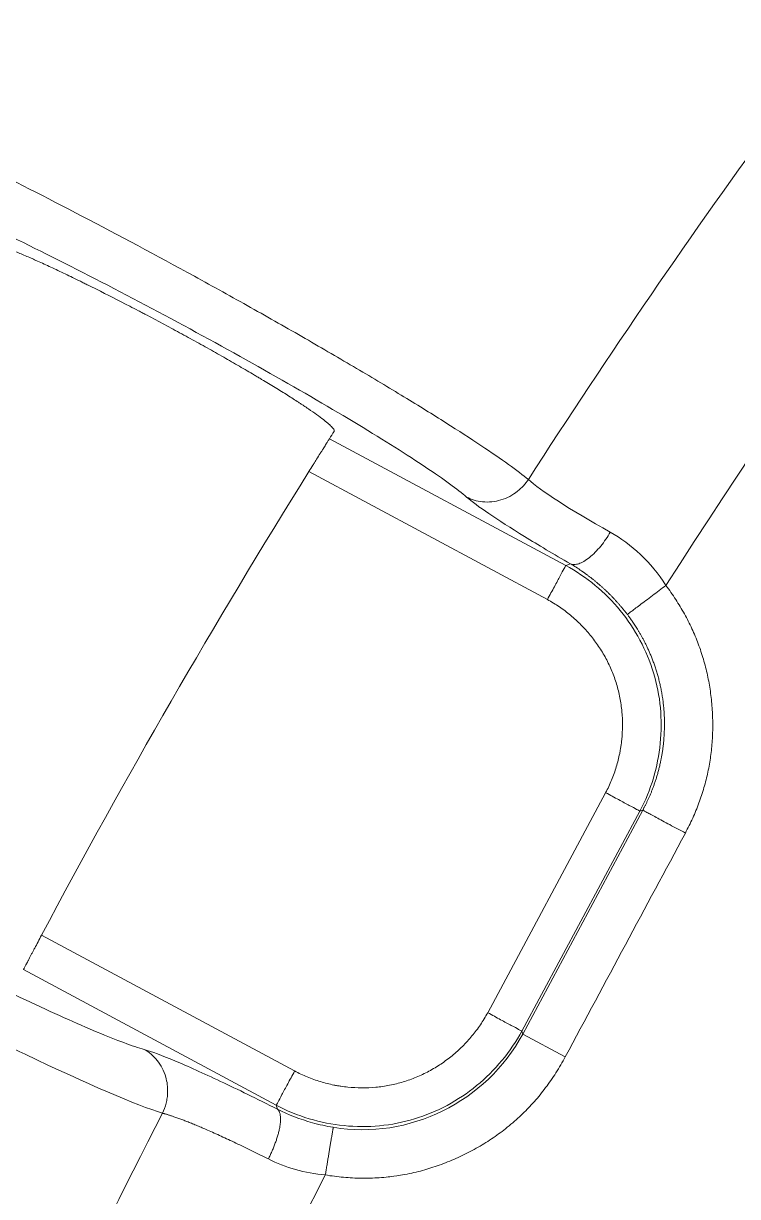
# Model space of a CAD drawing. Header units: millimetres. Extents: x 2746 to 4231, y 4731 to 5781.
# Drawn here: x 3275.86 to 3287.65, y 5329.39 to 5348.74 of the extents above; entities that cross this region are included whole.
import ezdxf

# ---------------------------------------------------------------- set-up
doc = ezdxf.new("R2010")
doc.units = ezdxf.units.MM
doc.layers.add('core', color=7, linetype='Continuous', lineweight=20)

msp = doc.modelspace()

# ---------------------------------------------------------------- linework, layer by layer
at = {"layer": 'core'}
for p, q in [((3280.915, 5341.889), (3284.813, 5339.798)), ((3284.51, 5339.234), (3280.574, 5341.346)), ((3284.813, 5339.798), (3284.894, 5339.823)), ((3283.525, 5332.42), (3285.471, 5336.048)), ((3286.036, 5335.746), (3284.089, 5332.117)), ((3284.103, 5332.068), (3286.084, 5335.761)), ((3286.084, 5335.761), (3286.036, 5335.746)), ((3276.164, 5333.698), (3280.339, 5331.459)), ((3280.037, 5330.894), (3275.865, 5333.132)), ((3284.089, 5332.117), (3284.103, 5332.068)), ((3284.103, 5332.068), (3284.806, 5331.691)), ((3280.057, 5330.827), (3280.037, 5330.894))]:
    msp.add_line(p, q, dxfattribs=at)
for centre, radius, start, end in [((3387.518, 5294.589), 201.12, 0, 180), ((3389.14, 5273.638), 127.949, 148.05002, 152.0041)]:
    msp.add_arc(centre, radius, start, end, dxfattribs=at)
for points, degree in [([(3590.597, 5294.589), (3590.597, 5297.912), (3590.433, 5304.557), (3589.7, 5314.502), (3588.479, 5324.399), (3586.774, 5334.223), (3584.59, 5343.953), (3581.93, 5353.563), (3578.802, 5363.031), (3575.213, 5372.335), (3571.173, 5381.451), (3566.689, 5390.358), (3561.774, 5399.034), (3556.439, 5407.458), (3550.698, 5415.611), (3544.563, 5423.472), (3538.05, 5431.023), (3531.174, 5438.245), (3523.952, 5445.12), (3516.401, 5451.634), (3508.54, 5457.769), (3500.388, 5463.51), (3491.963, 5468.845), (3483.287, 5473.76), (3474.38, 5478.243), (3465.264, 5482.284), (3455.961, 5485.873), (3446.492, 5489.001), (3436.882, 5491.66), (3427.153, 5493.845), (3417.328, 5495.55), (3407.431, 5496.771), (3397.487, 5497.504), (3387.518, 5497.749), (3377.549, 5497.504), (3367.605, 5496.771), (3357.708, 5495.55), (3347.883, 5493.845), (3338.154, 5491.66), (3328.544, 5489.001), (3319.075, 5485.873), (3309.772, 5482.284), (3300.656, 5478.243), (3291.749, 5473.76), (3283.073, 5468.845), (3274.648, 5463.51), (3266.496, 5457.769), (3258.635, 5451.634), (3251.084, 5445.12), (3243.862, 5438.245), (3236.986, 5431.023), (3230.473, 5423.472), (3224.338, 5415.611), (3218.596, 5407.458), (3213.262, 5399.034), (3208.347, 5390.358), (3203.863, 5381.451), (3199.822, 5372.335), (3196.234, 5363.031), (3193.106, 5353.563), (3190.446, 5343.953), (3188.261, 5334.223), (3186.557, 5324.399), (3185.336, 5314.502), (3184.603, 5304.557), (3184.439, 5297.912), (3184.439, 5294.589)], 3), ([(3283.178, 5340.925), (3283.028, 5341.053), (3282.575, 5341.383), (3281.447, 5342.096), (3279.97, 5342.957), (3278.302, 5343.876), (3276.617, 5344.755), (3275.089, 5345.505), (3273.873, 5346.05), (3273.343, 5346.248), (3273.149, 5346.305)], 3), ([(3280.99, 5342.009), (3280.965, 5341.969), (3280.94, 5341.929), (3280.915, 5341.889)], 3), ([(3285.549, 5340.347), (3284.881, 5340.722), (3284.387, 5341.04), (3284.196, 5341.216)], 3), ([(3284.894, 5339.823), (3284.611, 5339.986), (3284.107, 5340.286), (3283.506, 5340.672), (3283.264, 5340.852), (3283.178, 5340.925)], 3), ([(3286.466, 5339.468), (3286.221, 5339.854), (3285.896, 5340.152), (3285.549, 5340.347)], 3), ([(3267.857, 5337.178), (3268.012, 5337.047), (3268.473, 5336.713), (3269.61, 5335.995), (3271.089, 5335.133), (3272.754, 5334.216), (3274.433, 5333.341), (3275.949, 5332.597), (3277.15, 5332.06), (3277.67, 5331.867), (3277.859, 5331.813)], 3), ([(3284.806, 5331.691), (3285.467, 5332.922), (3286.127, 5334.153), (3286.787, 5335.384)], 3), ([(3284.103, 5332.068), (3283.504, 5330.948), (3282.227, 5330.319), (3280.977, 5330.529)], 3), ([(3277.859, 5331.813), (3277.984, 5331.777), (3278.314, 5331.655), (3279.093, 5331.305), (3279.714, 5331.001), (3280.057, 5330.827)], 3), ([(3284.806, 5331.691), (3284.225, 5330.614), (3282.051, 5329.545), (3280.846, 5329.743)], 2), ([(3280.633, 5330.605), (3280.432, 5330.662), (3280.238, 5330.736), (3280.057, 5330.827)], 3), ([(3280.977, 5330.529), (3280.86, 5330.548), (3280.745, 5330.574), (3280.633, 5330.605)], 3), ([(3279.906, 5330.007), (3280.189, 5329.864), (3280.507, 5329.773), (3280.846, 5329.743)], 3)]:
    msp.add_open_spline(points, degree=degree, dxfattribs=at)
for points, degree, knots in [([(3402.454, 5465.466), (3391.379, 5466.483), (3374.656, 5466.494), (3358.128, 5464.291), (3347.192, 5462.336), (3341.765, 5461.116), (3331.035, 5458.196), (3325.732, 5456.496), (3315.314, 5452.64), (3310.199, 5450.483), (3295.142, 5443.337), (3285.494, 5437.673), (3267.361, 5424.78), (3258.875, 5417.551), (3247.169, 5405.675), (3243.438, 5401.544), (3236.345, 5392.981), (3232.984, 5388.549), (3223.495, 5374.852), (3217.961, 5365.187), (3212.125, 5352.607), (3211.011, 5350.066), (3208.895, 5344.943), (3205.885, 5337.197), (3203.381, 5329.31), (3201.945, 5324.027)], 3, [0, 0, 0, 0, 0.125, 0.1875, 0.1875, 0.25, 0.25, 0.3125, 0.3125, 0.375, 0.375, 0.5, 0.5, 0.625, 0.625, 0.6875, 0.6875, 0.75, 0.75, 0.875, 0.875, 0.90625, 0.90625, 0.9375, 1, 1, 1, 1]), ([(3401.309, 5462.704), (3379.886, 5464.565), (3335.899, 5460.58), (3275.775, 5432.043), (3229.216, 5384.686), (3210.623, 5344.682), (3204.936, 5324.146)], 3, [0, 0, 0, 0, 0.247, 0.5, 0.753, 1, 1, 1, 1]), ([(3217.524, 5321.373), (3220.241, 5331.036), (3225.559, 5345.247), (3232.609, 5358.677), (3237.679, 5367.418), (3240.399, 5371.682), (3254.885, 5392.37), (3269.307, 5406.91), (3302.245, 5430.25), (3320.759, 5439.052), (3359.662, 5449.742), (3380.054, 5451.625), (3400.144, 5449.886)], 3, [0, 0, 0, 0, 0.125, 0.1875, 0.1875, 0.25, 0.25, 0.5, 0.5, 0.75, 0.75, 1, 1, 1, 1]), ([(3220.198, 5320.335), (3222.764, 5329.528), (3227.776, 5343.172), (3236.887, 5360.819), (3247.638, 5377.822), (3260.484, 5393.352), (3275.388, 5407.194), (3291.439, 5419.626), (3308.714, 5429.711), (3327.304, 5437.512), (3346.676, 5443.64), (3370.775, 5447.881), (3390.708, 5447.856), (3400.254, 5447.011)], 3, [0, 0, 0, 0, 0.120502, 0.183752, 0.247001, 0.3735, 0.43675, 0.5, 0.626499, 0.689749, 0.752998, 0.879497, 1, 1, 1, 1]), ([(3494.509, 5353.358), (3491.808, 5357.686), (3485.607, 5366.391), (3474.439, 5378.412), (3461.236, 5389.273), (3446.704, 5398.235), (3431.343, 5405.13), (3414.982, 5410.036), (3398.153, 5412.754), (3381.048, 5413.281), (3364.145, 5411.631), (3347.489, 5407.822), (3331.612, 5402.021), (3316.648, 5394.334), (3302.525, 5384.73), (3285.83, 5370.033), (3275.647, 5357.231), (3269.971, 5348.147)], 3, [0, 0, 0, 0, 0.057249, 0.120499, 0.183749, 0.246999, 0.310249, 0.373499, 0.436749, 0.499998, 0.563248, 0.626498, 0.689748, 0.752998, 0.816248, 0.879498, 1, 1, 1, 1]), ([(3491.599, 5352.621), (3488.677, 5357.224), (3483.826, 5363.83), (3478.35, 5369.906), (3474.57, 5373.83), (3472.614, 5375.728), (3462.534, 5384.883), (3453.499, 5391.127), (3434.146, 5401.078), (3423.828, 5404.788), (3402.591, 5409.465), (3391.673, 5410.435), (3375.491, 5409.866), (3370.13, 5409.339), (3359.465, 5407.618), (3354.161, 5406.424), (3338.539, 5401.874), (3328.513, 5397.553), (3309.8, 5386.639), (3301.113, 5380.044), (3289.441, 5368.761), (3285.778, 5364.768), (3278.948, 5356.379), (3275.781, 5351.983), (3272.884, 5347.416)], 3, [0, 0, 0, 0, 0.0625, 0.09375, 0.09375, 0.125, 0.125, 0.25, 0.25, 0.375, 0.375, 0.5, 0.5, 0.5625, 0.5625, 0.625, 0.625, 0.75, 0.75, 0.875, 0.875, 0.9375, 0.9375, 1, 1, 1, 1]), ([(3284.196, 5341.216), (3286.838, 5345.321), (3291.161, 5351.243), (3295.981, 5356.751), (3299.301, 5360.325), (3301.013, 5362.063), (3306.301, 5367.117), (3310.027, 5370.277), (3317.827, 5376.129), (3321.901, 5378.821), (3330.342, 5383.693), (3336.892, 5386.962), (3343.703, 5389.618), (3348.294, 5391.249), (3350.615, 5391.994), (3355.298, 5393.34), (3357.661, 5393.941), (3362.411, 5394.995), (3364.8, 5395.449), (3371.98, 5396.586), (3376.791, 5397.045), (3391.304, 5397.519), (3401.085, 5396.631), (3420.089, 5392.419), (3429.311, 5389.094), (3446.599, 5380.2), (3454.664, 5374.63), (3463.659, 5366.479), (3465.403, 5364.789), (3468.776, 5361.297), (3473.661, 5355.893), (3477.99, 5350.022), (3480.6, 5345.932)], 3, [0, 0, 0, 0, 0.0625, 0.09375, 0.09375, 0.125, 0.125, 0.1875, 0.1875, 0.25, 0.25, 0.3125, 0.34375, 0.34375, 0.375, 0.375, 0.40625, 0.40625, 0.4375, 0.4375, 0.5, 0.5, 0.625, 0.625, 0.75, 0.75, 0.875, 0.875, 0.90625, 0.90625, 0.9375, 1, 1, 1, 1]), ([(3286.466, 5339.468), (3291.423, 5347.209), (3300.162, 5357.974), (3314.498, 5370.424), (3326.444, 5378.473), (3339.221, 5385.007), (3352.953, 5390.01), (3367.132, 5393.238), (3381.622, 5394.649), (3395.939, 5394.238), (3410.325, 5391.981), (3424.201, 5387.903), (3437.323, 5382.115), (3449.822, 5374.515), (3460.974, 5365.476), (3470.595, 5355.318), (3476.033, 5347.803), (3478.357, 5344.139)], 3, [0, 0, 0, 0, 0.120503, 0.183754, 0.247005, 0.310255, 0.373506, 0.436756, 0.500007, 0.563258, 0.626508, 0.689759, 0.75301, 0.81626, 0.879511, 0.942762, 1, 1, 1, 1]), ([(3284.196, 5341.216), (3284.025, 5341.358), (3283.626, 5341.643), (3282.853, 5342.144), (3282.159, 5342.574), (3281.371, 5343.045), (3280.519, 5343.541), (3279.619, 5344.053), (3278.376, 5344.742), (3276.81, 5345.58), (3275.098, 5346.45), (3273.719, 5347.097), (3273.099, 5347.346), (3272.884, 5347.416)], 3, [0, 0, 0, 0, 0.125, 0.1875, 0.25, 0.3125, 0.375, 0.4375, 0.5, 0.625, 0.75, 0.875, 1, 1, 1, 1]), ([(3280.99, 5342.009), (3280.994, 5342.015), (3280.994, 5342.024), (3280.985, 5342.046), (3280.975, 5342.06), (3280.945, 5342.093), (3280.925, 5342.112), (3280.895, 5342.138), (3280.888, 5342.144), (3280.875, 5342.155), (3280.868, 5342.161), (3280.846, 5342.178), (3280.831, 5342.191), (3280.782, 5342.229), (3280.744, 5342.257), (3280.662, 5342.316), (3280.617, 5342.348), (3280.542, 5342.398), (3280.517, 5342.416), (3280.476, 5342.443), (3280.462, 5342.452), (3280.434, 5342.47), (3280.42, 5342.48), (3280.348, 5342.527), (3280.286, 5342.566), (3280.157, 5342.648), (3280.089, 5342.69), (3279.947, 5342.777), (3279.872, 5342.822), (3279.775, 5342.88), (3279.755, 5342.892), (3279.716, 5342.915), (3279.696, 5342.927), (3279.635, 5342.963), (3279.595, 5342.987), (3279.471, 5343.059), (3279.386, 5343.108), (3279.213, 5343.208), (3279.125, 5343.258), (3278.99, 5343.334), (3278.944, 5343.36), (3278.852, 5343.412), (3278.805, 5343.438), (3278.665, 5343.515), (3278.571, 5343.567), (3278.382, 5343.67), (3278.288, 5343.721), (3278.097, 5343.823), (3278.002, 5343.874), (3277.882, 5343.937), (3277.858, 5343.95), (3277.81, 5343.975), (3277.738, 5344.013), (3277.667, 5344.05), (3277.431, 5344.172), (3277.248, 5344.265), (3277.023, 5344.377), (3276.979, 5344.399), (3276.913, 5344.432), (3276.89, 5344.443), (3276.847, 5344.465), (3276.825, 5344.475), (3276.717, 5344.528), (3276.634, 5344.568), (3276.472, 5344.646), (3276.393, 5344.683), (3276.241, 5344.754), (3276.168, 5344.787), (3276.08, 5344.827), (3276.062, 5344.835), (3276.028, 5344.85), (3275.977, 5344.873), (3275.928, 5344.894), (3275.833, 5344.935), (3275.773, 5344.96), (3275.661, 5345.006), (3275.609, 5345.027), (3275.537, 5345.054), (3275.513, 5345.063), (3275.469, 5345.079), (3275.447, 5345.087), (3275.387, 5345.107), (3275.351, 5345.119), (3275.287, 5345.137), (3275.259, 5345.143), (3275.225, 5345.149), (3275.215, 5345.15), (3275.196, 5345.152), (3275.189, 5345.152), (3275.169, 5345.149), (3275.161, 5345.145), (3275.157, 5345.138)], 3, [0, 0, 0, 0, 0.03125, 0.03125, 0.0625, 0.0625, 0.09375, 0.09375, 0.101562, 0.101562, 0.109375, 0.109375, 0.125, 0.125, 0.15625, 0.15625, 0.1875, 0.1875, 0.203125, 0.203125, 0.210937, 0.210937, 0.21875, 0.21875, 0.25, 0.25, 0.28125, 0.28125, 0.3125, 0.3125, 0.320312, 0.320312, 0.328125, 0.328125, 0.34375, 0.34375, 0.375, 0.375, 0.40625, 0.40625, 0.421875, 0.421875, 0.4375, 0.4375, 0.46875, 0.46875, 0.5, 0.5, 0.53125, 0.53125, 0.539062, 0.539062, 0.546875, 0.5625, 0.5625, 0.625, 0.625, 0.640625, 0.640625, 0.648437, 0.648437, 0.65625, 0.65625, 0.6875, 0.6875, 0.71875, 0.71875, 0.75, 0.75, 0.757812, 0.757812, 0.765625, 0.78125, 0.78125, 0.8125, 0.8125, 0.84375, 0.84375, 0.859375, 0.859375, 0.875, 0.875, 0.90625, 0.90625, 0.9375, 0.9375, 0.953125, 0.953125, 0.96875, 0.96875, 1, 1, 1, 1]), ([(3280.915, 5341.889), (3280.913, 5341.887), (3280.906, 5341.876), (3280.892, 5341.853), (3280.878, 5341.832), (3280.873, 5341.824), (3280.863, 5341.807), (3280.857, 5341.798), (3280.839, 5341.769), (3280.825, 5341.747), (3280.806, 5341.716), (3280.802, 5341.71), (3280.794, 5341.697), (3280.782, 5341.678), (3280.769, 5341.657), (3280.742, 5341.614), (3280.723, 5341.584), (3280.693, 5341.536), (3280.683, 5341.52), (3280.662, 5341.486), (3280.651, 5341.469), (3280.619, 5341.418), (3280.597, 5341.382), (3280.574, 5341.346)], 3, [0, 0, 0, 0, 0.125, 0.25, 0.25, 0.3125, 0.3125, 0.375, 0.375, 0.5, 0.5, 0.53125, 0.53125, 0.5625, 0.625, 0.625, 0.75, 0.75, 0.8125, 0.8125, 0.875, 0.875, 1, 1, 1, 1]), ([(3283.178, 5340.925), (3283.255, 5340.886), (3283.436, 5340.829), (3283.749, 5340.858), (3284.024, 5341.005), (3284.149, 5341.146), (3284.196, 5341.216)], 3, [0, 0, 0, 0, 0.253113, 0.50958, 0.766048, 1, 1, 1, 1]), ([(3284.894, 5339.823), (3284.912, 5339.816), (3284.932, 5339.813), (3284.976, 5339.814), (3285.001, 5339.819), (3285.054, 5339.836), (3285.083, 5339.849), (3285.142, 5339.883), (3285.173, 5339.905), (3285.236, 5339.955), (3285.268, 5339.984), (3285.33, 5340.047), (3285.361, 5340.082), (3285.42, 5340.154), (3285.449, 5340.192), (3285.502, 5340.269), (3285.527, 5340.308), (3285.549, 5340.347)], 3, [0, 0, 0, 0, 0.125, 0.125, 0.25, 0.25, 0.375, 0.375, 0.5, 0.5, 0.625, 0.625, 0.75, 0.75, 0.875, 0.875, 1, 1, 1, 1]), ([(3284.511, 5339.234), (3284.551, 5339.309), (3284.59, 5339.382), (3284.661, 5339.514), (3284.693, 5339.574), (3284.747, 5339.675), (3284.769, 5339.716), (3284.801, 5339.775), (3284.81, 5339.793), (3284.813, 5339.798)], 3, [0, 0, 0, 0, 0.25, 0.25, 0.5, 0.5, 0.75, 0.75, 1, 1, 1, 1]), ([(3286.036, 5335.746), (3286.221, 5336.093), (3286.391, 5336.666), (3286.394, 5337.452), (3286.282, 5338.031), (3286.055, 5338.575), (3285.618, 5339.228), (3285.159, 5339.612), (3284.813, 5339.798)], 3, [0, 0, 0, 0, 0.25, 0.375, 0.5, 0.625, 0.75, 1, 1, 1, 1]), ([(3285.829, 5338.991), (3285.824, 5338.997), (3285.815, 5339.009), (3285.801, 5339.027), (3285.787, 5339.045), (3285.773, 5339.062), (3285.759, 5339.079), (3285.745, 5339.097), (3285.73, 5339.114), (3285.716, 5339.131), (3285.701, 5339.148), (3285.687, 5339.165), (3285.672, 5339.181), (3285.657, 5339.198), (3285.642, 5339.214), (3285.627, 5339.231), (3285.612, 5339.247), (3285.597, 5339.263), (3285.581, 5339.279), (3285.566, 5339.295), (3285.551, 5339.311), (3285.535, 5339.326), (3285.519, 5339.342), (3285.504, 5339.357), (3285.488, 5339.372), (3285.472, 5339.387), (3285.456, 5339.402), (3285.44, 5339.417), (3285.424, 5339.432), (3285.408, 5339.446), (3285.391, 5339.461), (3285.375, 5339.475), (3285.359, 5339.489), (3285.342, 5339.503), (3285.326, 5339.517), (3285.309, 5339.531), (3285.293, 5339.545), (3285.276, 5339.558), (3285.259, 5339.572), (3285.242, 5339.585), (3285.225, 5339.598), (3285.208, 5339.611), (3285.191, 5339.624), (3285.174, 5339.637), (3285.157, 5339.65), (3285.14, 5339.662), (3285.123, 5339.674), (3285.105, 5339.687), (3285.088, 5339.699), (3285.071, 5339.711), (3285.053, 5339.723), (3285.036, 5339.734), (3285.018, 5339.746), (3285, 5339.757), (3284.983, 5339.768), (3284.965, 5339.78), (3284.947, 5339.79), (3284.93, 5339.801), (3284.912, 5339.812), (3284.9, 5339.819), (3284.894, 5339.823)], 3, [0, 0, 0, 0, 0.017136, 0.034252, 0.051348, 0.068425, 0.085486, 0.102531, 0.119561, 0.136579, 0.153585, 0.17058, 0.187567, 0.204545, 0.221518, 0.238485, 0.255448, 0.272409, 0.289369, 0.30633, 0.323292, 0.340256, 0.357226, 0.3742, 0.391182, 0.408172, 0.425171, 0.442182, 0.459205, 0.476241, 0.493292, 0.51036, 0.527445, 0.544548, 0.561672, 0.578818, 0.595986, 0.613178, 0.630395, 0.647639, 0.66491, 0.682211, 0.699542, 0.716905, 0.734301, 0.75173, 0.769195, 0.786697, 0.804236, 0.821815, 0.839433, 0.857093, 0.874795, 0.892541, 0.910332, 0.928169, 0.946053, 0.963986, 0.981968, 1, 1, 1, 1]), ([(3285.829, 5338.991), (3285.832, 5338.994), (3285.839, 5338.998), (3285.859, 5339.013), (3285.873, 5339.023), (3285.908, 5339.049), (3285.929, 5339.064), (3285.978, 5339.101), (3286.005, 5339.122), (3286.066, 5339.168), (3286.1, 5339.193), (3286.169, 5339.245), (3286.206, 5339.273), (3286.28, 5339.329), (3286.318, 5339.357), (3286.393, 5339.414), (3286.43, 5339.441), (3286.466, 5339.468)], 3, [0, 0, 0, 0, 0.125, 0.125, 0.25, 0.25, 0.375, 0.375, 0.5, 0.5, 0.625, 0.625, 0.75, 0.75, 0.875, 0.875, 1, 1, 1, 1]), ([(3286.466, 5339.468), (3287.144, 5338.569), (3287.228, 5337.461), (3287.311, 5336.362), (3286.787, 5335.384)], 2, [0, 0, 0, 0.5, 0.5, 1, 1, 1]), ([(3285.471, 5336.049), (3285.508, 5336.117), (3285.541, 5336.187), (3285.599, 5336.329), (3285.651, 5336.473), (3285.688, 5336.622), (3285.707, 5336.717), (3285.711, 5336.736), (3285.717, 5336.774), (3285.72, 5336.793), (3285.729, 5336.851), (3285.734, 5336.889), (3285.745, 5337.004), (3285.753, 5337.157), (3285.747, 5337.31), (3285.736, 5337.425), (3285.732, 5337.463), (3285.721, 5337.54), (3285.714, 5337.578), (3285.692, 5337.692), (3285.655, 5337.842), (3285.578, 5338.058), (3285.512, 5338.196), (3285.457, 5338.299), (3285.438, 5338.332), (3285.398, 5338.399), (3285.378, 5338.431), (3285.313, 5338.527), (3285.222, 5338.65), (3285.119, 5338.764), (3285.038, 5338.846), (3285.01, 5338.873), (3284.953, 5338.925), (3284.924, 5338.951), (3284.834, 5339.025), (3284.711, 5339.118), (3284.579, 5339.198), (3284.51, 5339.234)], 3, [0, 0, 0, 0, 0.0625, 0.0625, 0.125, 0.1875, 0.1875, 0.203125, 0.203125, 0.21875, 0.21875, 0.25, 0.25, 0.3125, 0.375, 0.375, 0.40625, 0.40625, 0.4375, 0.4375, 0.5, 0.5625, 0.625, 0.625, 0.65625, 0.65625, 0.6875, 0.6875, 0.75, 0.8125, 0.8125, 0.84375, 0.84375, 0.875, 0.875, 0.9375, 1, 1, 1, 1]), ([(3264.695, 5338.955), (3263.393, 5336.477), (3261.554, 5332.71), (3259.606, 5328.228), (3258.815, 5326.288), (3258.296, 5324.991), (3258.042, 5324.341), (3256.794, 5321.078), (3255.411, 5317.116), (3254.003, 5312.44), (3253.444, 5310.427), (3253.081, 5309.084), (3252.905, 5308.412), (3251.363, 5302.355), (3249.785, 5294.212), (3248.778, 5284.588), (3248.524, 5280.437), (3248.395, 5277.664), (3248.35, 5276.274), (3248.273, 5272.096), (3248.302, 5269.299), (3248.517, 5263.705), (3248.705, 5260.908), (3249.508, 5252.548), (3250.365, 5247.014), (3252.706, 5236.067), (3254.189, 5230.654), (3257.733, 5220.081), (3259.795, 5214.92), (3264.501, 5204.82), (3267.146, 5199.88), (3272.966, 5190.337), (3276.141, 5185.734), (3282.981, 5176.899), (3286.646, 5172.667), (3294.432, 5164.628), (3298.554, 5160.822), (3304.993, 5155.49), (3307.182, 5153.776), (3311.64, 5150.475), (3313.908, 5148.889), (3318.521, 5145.844), (3320.864, 5144.386), (3325.629, 5141.597), (3328.051, 5140.266), (3331.745, 5138.364), (3332.987, 5137.746), (3335.491, 5136.541), (3339.276, 5134.782), (3348.294, 5131.021), (3356.285, 5128.412), (3361.673, 5126.971)], 3, [0, 0, 0, 0, 0.03125, 0.046875, 0.054687, 0.054687, 0.0625, 0.0625, 0.09375, 0.109375, 0.117187, 0.117187, 0.125, 0.125, 0.1875, 0.21875, 0.234375, 0.234375, 0.25, 0.25, 0.28125, 0.28125, 0.3125, 0.3125, 0.375, 0.375, 0.4375, 0.4375, 0.5, 0.5, 0.5625, 0.5625, 0.625, 0.625, 0.6875, 0.6875, 0.75, 0.75, 0.78125, 0.78125, 0.8125, 0.8125, 0.84375, 0.84375, 0.875, 0.875, 0.890625, 0.890625, 0.90625, 0.9375, 1, 1, 1, 1]), ([(3286.084, 5335.761), (3286.087, 5335.767), (3286.094, 5335.779), (3286.104, 5335.798), (3286.114, 5335.817), (3286.124, 5335.836), (3286.134, 5335.856), (3286.144, 5335.877), (3286.154, 5335.898), (3286.165, 5335.92), (3286.175, 5335.942), (3286.185, 5335.964), (3286.195, 5335.987), (3286.205, 5336.011), (3286.216, 5336.035), (3286.226, 5336.06), (3286.236, 5336.085), (3286.246, 5336.111), (3286.256, 5336.137), (3286.266, 5336.164), (3286.275, 5336.191), (3286.285, 5336.219), (3286.295, 5336.248), (3286.304, 5336.277), (3286.313, 5336.306), (3286.322, 5336.337), (3286.331, 5336.367), (3286.339, 5336.398), (3286.348, 5336.43), (3286.356, 5336.462), (3286.364, 5336.495), (3286.371, 5336.529), (3286.38, 5336.569), (3286.39, 5336.619), (3286.4, 5336.678), (3286.411, 5336.742), (3286.42, 5336.81), (3286.428, 5336.883), (3286.435, 5336.961), (3286.439, 5337.043), (3286.442, 5337.13), (3286.442, 5337.221), (3286.44, 5337.317), (3286.434, 5337.409), (3286.426, 5337.497), (3286.416, 5337.579), (3286.404, 5337.659), (3286.39, 5337.738), (3286.374, 5337.815), (3286.357, 5337.89), (3286.338, 5337.964), (3286.317, 5338.036), (3286.295, 5338.107), (3286.271, 5338.175), (3286.247, 5338.242), (3286.222, 5338.305), (3286.196, 5338.364), (3286.171, 5338.421), (3286.145, 5338.475), (3286.12, 5338.526), (3286.095, 5338.575), (3286.07, 5338.621), (3286.045, 5338.665), (3286.021, 5338.706), (3285.997, 5338.745), (3285.975, 5338.781), (3285.953, 5338.815), (3285.932, 5338.847), (3285.912, 5338.876), (3285.893, 5338.903), (3285.875, 5338.928), (3285.859, 5338.951), (3285.843, 5338.972), (3285.834, 5338.985), (3285.829, 5338.991)], 3, [0, 0, 0, 0, 0.006047, 0.012227, 0.018539, 0.024985, 0.031564, 0.038278, 0.045125, 0.052108, 0.059225, 0.066478, 0.073866, 0.08139, 0.089051, 0.096847, 0.10478, 0.112851, 0.121058, 0.129402, 0.137884, 0.146503, 0.15526, 0.164155, 0.173188, 0.18236, 0.191669, 0.201117, 0.210704, 0.22043, 0.230294, 0.240298, 0.25044, 0.266729, 0.284306, 0.303172, 0.323326, 0.344769, 0.367501, 0.391521, 0.41683, 0.443427, 0.471313, 0.500487, 0.524792, 0.548754, 0.572373, 0.595651, 0.618587, 0.641184, 0.663442, 0.685362, 0.706945, 0.728191, 0.749103, 0.768689, 0.787565, 0.805732, 0.82319, 0.839939, 0.855978, 0.871309, 0.88593, 0.899843, 0.913046, 0.925541, 0.937327, 0.948405, 0.958774, 0.968434, 0.977387, 0.985632, 0.993169, 1, 1, 1, 1]), ([(3266.804, 5336.825), (3264.302, 5331.983), (3262.086, 5326.995), (3258.249, 5316.798), (3256.629, 5311.589), (3252.694, 5295.738), (3251.304, 5284.872), (3251.025, 5263.109), (3252.134, 5252.212), (3256.757, 5230.959), (3262.027, 5215.424), (3269.766, 5201.054), (3275.442, 5191.782), (3278.539, 5187.299), (3288.49, 5174.448), (3296.001, 5166.679), (3308.448, 5156.317), (3312.794, 5153.078), (3321.817, 5147.074), (3326.494, 5144.31), (3333.709, 5140.552), (3336.147, 5139.365), (3341.083, 5137.123), (3348.575, 5133.958), (3356.301, 5131.398), (3361.526, 5129.967)], 3, [0, 0, 0, 0, 0.0625, 0.0625, 0.125, 0.125, 0.25, 0.25, 0.375, 0.375, 0.5, 0.5625, 0.5625, 0.625, 0.625, 0.75, 0.75, 0.8125, 0.8125, 0.875, 0.875, 0.90625, 0.90625, 0.9375, 1, 1, 1, 1]), ([(3266.804, 5336.825), (3266.978, 5336.684), (3267.381, 5336.402), (3268.159, 5335.911), (3268.855, 5335.49), (3269.645, 5335.029), (3270.501, 5334.544), (3271.405, 5334.043), (3272.652, 5333.37), (3274.227, 5332.549), (3276.522, 5331.415), (3277.733, 5330.894), (3278.158, 5330.761)], 3, [0, 0, 0, 0, 0.125, 0.1875, 0.25, 0.3125, 0.375, 0.4375, 0.5, 0.625, 0.75, 1, 1, 1, 1]), ([(3286.036, 5335.746), (3286.03, 5335.749), (3286.012, 5335.759), (3285.953, 5335.79), (3285.912, 5335.812), (3285.811, 5335.867), (3285.751, 5335.899), (3285.619, 5335.97), (3285.547, 5336.009), (3285.472, 5336.049)], 3, [0, 0, 0, 0, 0.25, 0.25, 0.5, 0.5, 0.75, 0.75, 1, 1, 1, 1]), ([(3286.787, 5335.384), (3286.743, 5335.407), (3286.699, 5335.431), (3286.612, 5335.477), (3286.57, 5335.5), (3286.488, 5335.544), (3286.448, 5335.565), (3286.374, 5335.605), (3286.339, 5335.624), (3286.274, 5335.659), (3286.245, 5335.675), (3286.193, 5335.703), (3286.17, 5335.715), (3286.132, 5335.735), (3286.117, 5335.743), (3286.094, 5335.755), (3286.087, 5335.759), (3286.084, 5335.761)], 3, [0, 0, 0, 0, 0.125, 0.125, 0.25, 0.25, 0.375, 0.375, 0.5, 0.5, 0.625, 0.625, 0.75, 0.75, 0.875, 0.875, 1, 1, 1, 1]), ([(3276.164, 5333.698), (3276.143, 5333.66), (3276.104, 5333.587), (3276.068, 5333.518), (3276.041, 5333.468), (3276.033, 5333.451), (3276.016, 5333.42), (3276.008, 5333.404), (3275.984, 5333.36), (3275.97, 5333.333), (3275.953, 5333.301), (3275.95, 5333.294), (3275.943, 5333.282), (3275.934, 5333.265), (3275.926, 5333.248), (3275.91, 5333.218), (3275.9, 5333.2), (3275.889, 5333.178), (3275.885, 5333.171), (3275.879, 5333.159), (3275.876, 5333.154), (3275.869, 5333.141), (3275.866, 5333.135), (3275.865, 5333.132)], 3, [0, 0, 0, 0, 0.125, 0.25, 0.25, 0.3125, 0.3125, 0.375, 0.375, 0.5, 0.5, 0.53125, 0.53125, 0.5625, 0.625, 0.625, 0.75, 0.75, 0.8125, 0.8125, 0.875, 0.875, 1, 1, 1, 1]), ([(3280.339, 5331.459), (3280.407, 5331.422), (3280.477, 5331.389), (3280.619, 5331.33), (3280.763, 5331.279), (3280.912, 5331.242), (3281.007, 5331.223), (3281.026, 5331.219), (3281.064, 5331.213), (3281.084, 5331.21), (3281.141, 5331.201), (3281.179, 5331.196), (3281.294, 5331.185), (3281.447, 5331.177), (3281.601, 5331.183), (3281.715, 5331.194), (3281.754, 5331.198), (3281.83, 5331.209), (3281.869, 5331.216), (3281.983, 5331.238), (3282.132, 5331.275), (3282.348, 5331.352), (3282.487, 5331.418), (3282.589, 5331.473), (3282.623, 5331.492), (3282.689, 5331.532), (3282.722, 5331.552), (3282.818, 5331.617), (3282.941, 5331.708), (3283.055, 5331.811), (3283.137, 5331.892), (3283.164, 5331.92), (3283.216, 5331.977), (3283.241, 5332.006), (3283.315, 5332.096), (3283.408, 5332.219), (3283.488, 5332.351), (3283.525, 5332.42)], 3, [0, 0, 0, 0, 0.0625, 0.0625, 0.125, 0.1875, 0.1875, 0.203125, 0.203125, 0.21875, 0.21875, 0.25, 0.25, 0.3125, 0.375, 0.375, 0.40625, 0.40625, 0.4375, 0.4375, 0.5, 0.5625, 0.625, 0.625, 0.65625, 0.65625, 0.6875, 0.6875, 0.75, 0.8125, 0.8125, 0.84375, 0.84375, 0.875, 0.875, 0.9375, 1, 1, 1, 1]), ([(3283.525, 5332.419), (3283.6, 5332.379), (3283.672, 5332.34), (3283.804, 5332.269), (3283.864, 5332.237), (3283.965, 5332.183), (3284.006, 5332.161), (3284.065, 5332.129), (3284.083, 5332.12), (3284.089, 5332.117)], 3, [0, 0, 0, 0, 0.25, 0.25, 0.5, 0.5, 0.75, 0.75, 1, 1, 1, 1]), ([(3280.037, 5330.894), (3280.383, 5330.709), (3280.957, 5330.539), (3281.742, 5330.536), (3282.321, 5330.648), (3282.865, 5330.875), (3283.518, 5331.312), (3283.902, 5331.771), (3284.089, 5332.117)], 3, [0, 0, 0, 0, 0.25, 0.375, 0.5, 0.625, 0.75, 1, 1, 1, 1]), ([(3278.244, 5331.11), (3278.246, 5331.193), (3278.223, 5331.385), (3278.084, 5331.649), (3277.935, 5331.77), (3277.859, 5331.813)], 3, [0, 0, 0, 0, 0.283933, 0.644039, 1, 1, 1, 1]), ([(3280.037, 5330.894), (3280.04, 5330.9), (3280.049, 5330.918), (3280.081, 5330.976), (3280.103, 5331.018), (3280.157, 5331.119), (3280.189, 5331.178), (3280.26, 5331.311), (3280.299, 5331.383), (3280.339, 5331.458)], 3, [0, 0, 0, 0, 0.25, 0.25, 0.5, 0.5, 0.75, 0.75, 1, 1, 1, 1]), ([(3278.158, 5330.761), (3278.183, 5330.812), (3278.214, 5330.895), (3278.232, 5330.985), (3278.241, 5331.047), (3278.243, 5331.078), (3278.244, 5331.11)], 3, [0, 0, 0, 0, 0.5, 0.75, 0.75, 1, 1, 1, 1]), ([(3278.158, 5330.761), (3276.858, 5328.237), (3275.644, 5325.669), (3273.389, 5320.457), (3271.83, 5316.492), (3270.472, 5312.455), (3269.612, 5309.75), (3269.205, 5308.389), (3268.051, 5304.29), (3267.374, 5301.531), (3266.203, 5295.976), (3265.711, 5293.179), (3264.911, 5287.559), (3264.605, 5284.736), (3264.177, 5279.075), (3264.057, 5276.238), (3264.016, 5271.981), (3264.026, 5270.562), (3264.091, 5267.725), (3264.26, 5263.471), (3264.636, 5259.229), (3265.32, 5253.595), (3265.753, 5250.79), (3266.538, 5246.607), (3266.823, 5245.217), (3267.436, 5242.447), (3267.766, 5241.067), (3268.82, 5236.944), (3269.612, 5234.218), (3271.367, 5228.824), (3272.331, 5226.155), (3274.428, 5220.884), (3275.56, 5218.282), (3277.988, 5213.156), (3279.284, 5210.631), (3281.346, 5206.911), (3282.053, 5205.681), (3283.505, 5203.246), (3284.251, 5202.04), (3285.015, 5200.846)], 3, [0, 0, 0, 0, 0.0625, 0.0625, 0.125, 0.15625, 0.15625, 0.1875, 0.1875, 0.25, 0.25, 0.3125, 0.3125, 0.375, 0.375, 0.4375, 0.4375, 0.46875, 0.46875, 0.5, 0.5625, 0.5625, 0.625, 0.625, 0.65625, 0.65625, 0.6875, 0.6875, 0.75, 0.75, 0.8125, 0.8125, 0.875, 0.875, 0.9375, 0.9375, 0.96875, 0.96875, 1, 1, 1, 1]), ([(3280.846, 5329.743), (3265.57, 5300.286), (3267.002, 5266.669), (3267.712, 5249.973), (3272.715, 5233.954), (3277.76, 5217.798), (3286.778, 5203.393)], 2, [0, 0, 0, 0.5, 0.5, 0.75, 0.75, 1, 1, 1])]:
    msp.add_open_spline(points, degree=degree, knots=knots, dxfattribs=at)
for points, weights in [([(3278.158, 5330.761), (3278.45, 5330.693), (3279.108, 5330.409), (3279.906, 5330.007)], [0.99999965578, 0.999999663758, 0.999999669184, 0.999999670117]), ([(3280.057, 5330.827), (3280.168, 5330.735), (3280.106, 5330.402), (3279.906, 5330.007)], [1.00000908335, 0.821203934949, 0.821200407187, 0.999998500066]), ([(3280.977, 5330.529), (3280.97, 5330.491), (3280.917, 5330.173), (3280.846, 5329.743)], [1, 0.825123781659, 0.825120274868, 0.999989479625])]:
    msp.add_rational_spline(points, weights, degree=3, dxfattribs=at)

doc.saveas('drawing.dxf')
